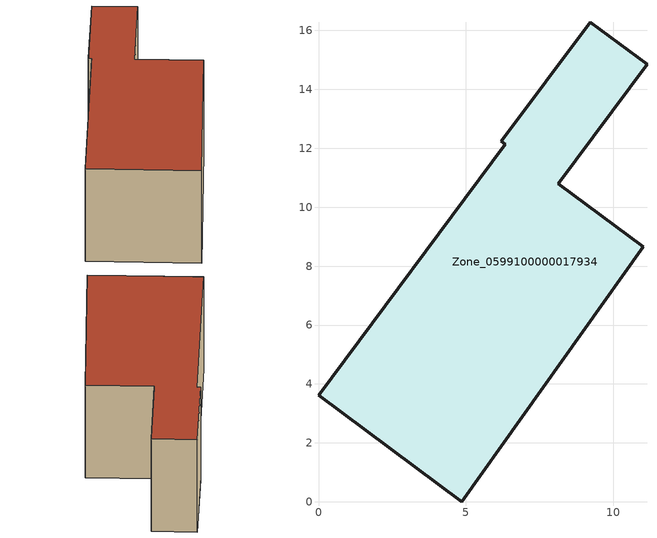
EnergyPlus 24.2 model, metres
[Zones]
Zone_0599100000017934
 floor ground (C_G): 6.33,12.13 6.2,12.23 9.22,16.28 11.15,14.85 8.13,10.8 11.02,8.65 4.87,0 0,3.62 z1.18
 wall outside (C_F): 4.87,0 11.02,8.65 8.13,10.8 11.15,14.85 9.22,16.28 6.2,12.23 6.33,12.13 0,3.62 4.87,0 z1.18:6.88
 roof outside (C_R): 6.33,12.13 0,3.62 4.87,0 11.02,8.65 8.13,10.8 11.15,14.85 9.22,16.28 6.2,12.23 z6.88
[BUILDING]
Pand.0599100000017934: North Axis=0; Terrain=City; Loads Convergence Tolerance Value=0.04; Temperature Convergence Tolerance Value=0.4; Solar Distribution=FullExterior; Maximum Number of Warmup Days=25; Minimum Number of Warmup Days=1
[Site:Location]
Rotterdam.The.Hague.AP_ZH_NLD Design_Conditions: Latitude=51.96; Longitude=4.45; Time Zone=1; Elevation=-4.5
[SITE:GROUNDTEMPERATURE:BUILDINGSURFACE]
18, 18, 18, 18, 18, 18, 18, 18, 18, 18, 18, 18
[MATERIAL] Thermal Absorptance=0.9; Solar Absorptance=0.7; Visible Absorptance=0.7
Name | Roughness | Thickness | Conductivity | Density | Specific Heat
G.TI.1965-1974 | MediumSmooth | 0.15 | 0.882353 | 540 | 1210
F.TI.1965-1974 | Rough | 0.3 | 0.697674 | 1920 | 840
R.TI.1965-1974 | MediumRough | 0.2 | 0.232558 | 1500 | 1000
[CONSTRUCTION]
C_G: G.TI.1965-1974
C_F: F.TI.1965-1974
C_R: R.TI.1965-1974
[ZONE]
Zone_0599100000017934: Type=1; Multiplier=1; Ceiling Height=Autocalculate; Volume=Autocalculate; Floor Area=autocalculate; Part of Total Floor Area=Yes
[ZONEINFILTRATION:DESIGNFLOWRATE]
Infil_Zone_0599100000017934: Zone or ZoneList or Space or SpaceList=Zone_0599100000017934; Schedule=AlwaysOn; Design Flow Rate Calculation Method=Flow/Area; Flow Rate per Floor Area=0.003; Constant Term Coefficient=1; Temperature Term Coefficient=0; Velocity Term Coefficient=0; Velocity Squared Term Coefficient=0
[HVACTEMPLATE:ZONE:IDEALLOADSAIRSYSTEM]
Zone_0599100000017934: Maximum Heating Supply Air Temperature=50; Minimum Cooling Supply Air Temperature=13; Maximum Heating Supply Air Humidity Ratio=0.0156; Minimum Cooling Supply Air Humidity Ratio=0.0077; Heating Limit=NoLimit; Cooling Limit=NoLimit; Dehumidification Control Type=ConstantSensibleHeatRatio; Cooling Sensible Heat Ratio=0.7; Dehumidification Setpoint=60; Humidification Control Type=None; Humidification Setpoint=30; Outdoor Air Method=None; Outdoor Air Flow Rate per Person=0.00944; Outdoor Air Flow Rate per Zone Floor Area=0; Outdoor Air Flow Rate per Zone=0; Demand Controlled Ventilation Type=None; Outdoor Air Economizer Type=NoEconomizer; Heat Recovery Type=None; Sensible Heat Recovery Effectiveness=0.7; Latent Heat Recovery Effectiveness=0.65
[ZONECONTROL:THERMOSTAT]
ThermostatControl_Zone_0599100000017934: Zone or ZoneList=Zone_0599100000017934; Control Type Schedule=DualSetpointControlType; Control 1=Thermostat_Zone_0599100000017934; Temperature Difference Between Cutout And Setpoint=0
[THERMOSTATSETPOINT:DUALSETPOINT]
Thermostat_Zone_0599100000017934: Heating Setpoint Temperature Schedule=HeatingSetpoint_Zone_0599100000017934; Cooling Setpoint Temperature Schedule=CoolingSetpoint_Zone_0599100000017934
[SCHEDULE:COMPACT]
HeatingSetpoint_Zone_0599100000017934: Through: 12/31, For: AllDays, Until: 24:00, 21
CoolingSetpoint_Zone_0599100000017934: Through: 12/31, For: AllDays, Until: 24:00, 24
DualSetpointControlType: Through: 12/31, For: AllDays, Until: 24:00, 4
AlwaysOn: Through: 12/31, For: AllDays, Until: 24:00, 1
